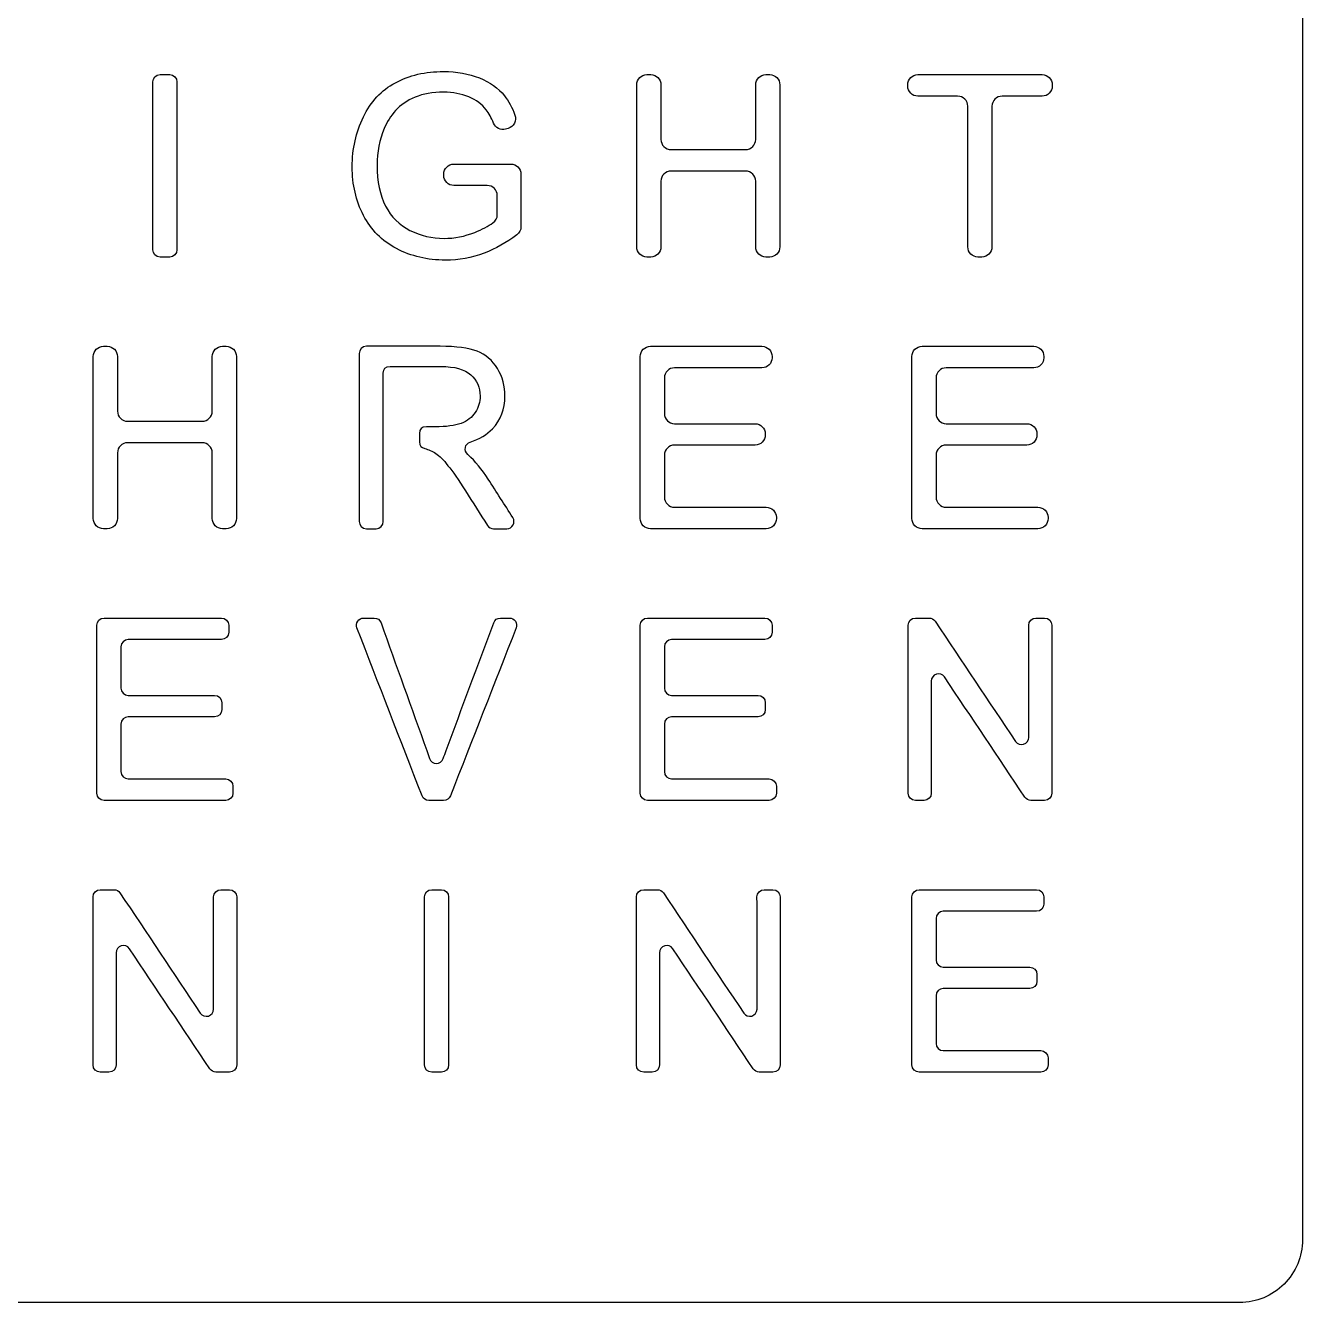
# Model space of a CAD drawing. Header units: millimetres. Extents: x 3434.5 to 3512.3, y -25.8 to 52.
# Drawn here: x 3473.44 to 3512.35, y -25.78 to 13.13 of the extents above; entities that cross this region are included whole.
import ezdxf

# ---------------------------------------------------------------- set-up
doc = ezdxf.new("R2010")
doc.units = ezdxf.units.MM
doc.layers.get('0').update_dxf_attribs({"linetype": 'CONTINUOUS'})

msp = doc.modelspace()

# ---------------------------------------------------------------- linework, layer by layer
msp.add_lwpolyline([(3510.438, -25.78), (3436.438, -25.78, -0.414214), (3434.527, -23.869), (3434.527, 50.131, -0.414214), (3436.438, 52.041), (3510.438, 52.041, -0.414214), (3512.348, 50.131), (3512.348, -23.869, -0.414214)], format="xyb", close=True)
for points in [[(3484.708, 11.389), (3485.133, 11.616), (3485.623, 11.73), (3486.176, 11.73)], [(3486.176, 11.73), (3486.578, 11.73), (3486.941, 11.665), (3487.266, 11.534)], [(3477.317, 11.414), (3477.317, 11.536), (3477.416, 11.635), (3477.538, 11.635)], [(3477.317, 6.297), (3477.317, 8.003), (3477.317, 9.709), (3477.317, 11.414)], [(3477.538, 11.635), (3477.635, 11.635), (3477.733, 11.635), (3477.831, 11.635)], [(3477.831, 11.635), (3477.952, 11.635), (3478.052, 11.536), (3478.052, 11.414)], [(3478.052, 11.414), (3478.052, 9.709), (3478.052, 8.003), (3478.052, 6.297)], [(3483.733, 10.344), (3483.958, 10.813), (3484.284, 11.162), (3484.708, 11.389)], [(3487.266, 11.534), (3487.591, 11.405), (3487.846, 11.224), (3488.03, 10.991)], [(3492.062, 11.326), (3492.062, 11.496), (3492.201, 11.635), (3492.371, 11.635)], [(3492.062, 6.386), (3492.062, 8.032), (3492.062, 9.679), (3492.062, 11.326)], [(3492.371, 11.635), (3492.411, 11.635), (3492.45, 11.635), (3492.489, 11.635)], [(3492.489, 11.635), (3492.659, 11.635), (3492.798, 11.496), (3492.798, 11.326)], [(3492.798, 11.326), (3492.798, 10.771), (3492.798, 10.216), (3492.798, 9.662)], [(3495.688, 11.326), (3495.688, 11.496), (3495.827, 11.635), (3495.997, 11.635)], [(3495.688, 9.662), (3495.688, 10.216), (3495.688, 10.771), (3495.688, 11.326)], [(3495.997, 11.635), (3496.036, 11.635), (3496.075, 11.635), (3496.114, 11.635)], [(3496.114, 11.635), (3496.285, 11.635), (3496.424, 11.496), (3496.424, 11.326)], [(3496.424, 11.326), (3496.424, 9.679), (3496.424, 8.032), (3496.424, 6.386)], [(3500.319, 11.326), (3500.319, 11.496), (3500.458, 11.635), (3500.629, 11.635)], [(3500.319, 11.289), (3500.319, 11.301), (3500.319, 11.313), (3500.319, 11.326)], [(3500.629, 10.979), (3500.458, 10.979), (3500.319, 11.118), (3500.319, 11.289)], [(3500.629, 11.635), (3501.891, 11.635), (3503.154, 11.635), (3504.416, 11.635)], [(3504.416, 11.635), (3504.586, 11.635), (3504.725, 11.496), (3504.725, 11.326)], [(3504.725, 11.289), (3504.725, 11.118), (3504.586, 10.979), (3504.416, 10.979)], [(3504.725, 11.326), (3504.725, 11.313), (3504.725, 11.301), (3504.725, 11.289)], [(3485.308, 10.947), (3485.062, 10.844), (3484.865, 10.71), (3484.714, 10.543)], [(3486.18, 11.101), (3485.844, 11.101), (3485.553, 11.049), (3485.308, 10.947)], [(3486.945, 10.955), (3486.716, 11.052), (3486.46, 11.101), (3486.18, 11.101)], [(3487.477, 10.566), (3487.354, 10.728), (3487.176, 10.858), (3486.945, 10.955)], [(3488.03, 10.991), (3488.158, 10.829), (3488.266, 10.633), (3488.352, 10.402)], [(3501.841, 10.979), (3501.437, 10.979), (3501.033, 10.979), (3500.629, 10.979)], [(3502.151, 10.67), (3502.151, 10.84), (3502.012, 10.979), (3501.841, 10.979)], [(3503.195, 10.979), (3503.025, 10.979), (3502.886, 10.84), (3502.886, 10.67)], [(3504.416, 10.979), (3504.009, 10.979), (3503.602, 10.979), (3503.195, 10.979)], [(3484.714, 10.543), (3484.564, 10.376), (3484.447, 10.193), (3484.363, 9.993)], [(3487.698, 10.159), (3487.633, 10.322), (3487.56, 10.458), (3487.477, 10.566)], [(3502.151, 6.386), (3502.151, 7.814), (3502.151, 9.242), (3502.151, 10.67)], [(3502.886, 10.67), (3502.886, 9.242), (3502.886, 7.814), (3502.886, 6.386)], [(3483.392, 8.829), (3483.392, 9.37), (3483.506, 9.875), (3483.733, 10.344)], [(3488.068, 9.975), (3487.915, 9.933), (3487.757, 10.012), (3487.698, 10.159)], [(3488.337, 10.153), (3488.296, 10.073), (3488.23, 10.02), (3488.144, 9.996)], [(3488.352, 10.402), (3488.383, 10.318), (3488.378, 10.234), (3488.337, 10.153)], [(3484.363, 9.993), (3484.222, 9.65), (3484.151, 9.277), (3484.151, 8.875)], [(3488.144, 9.996), (3488.118, 9.989), (3488.093, 9.982), (3488.068, 9.975)], [(3492.798, 9.662), (3492.798, 9.491), (3492.937, 9.352), (3493.108, 9.352)], [(3493.108, 9.352), (3493.865, 9.352), (3494.621, 9.352), (3495.378, 9.352)], [(3495.378, 9.352), (3495.548, 9.352), (3495.688, 9.491), (3495.688, 9.662)], [(3483.734, 7.346), (3483.506, 7.789), (3483.392, 8.283), (3483.392, 8.829)], [(3484.151, 8.875), (3484.151, 8.379), (3484.236, 7.965), (3484.407, 7.631)], [(3486.18, 8.599), (3486.18, 8.769), (3486.319, 8.908), (3486.489, 8.909)], [(3486.18, 8.567), (3486.18, 8.577), (3486.18, 8.588), (3486.18, 8.599)], [(3486.49, 8.257), (3486.319, 8.257), (3486.18, 8.396), (3486.18, 8.567)], [(3486.489, 8.909), (3487.068, 8.91), (3487.647, 8.91), (3488.225, 8.911)], [(3488.225, 8.911), (3488.31, 8.912), (3488.384, 8.881), (3488.444, 8.821)], [(3488.444, 8.821), (3488.504, 8.761), (3488.535, 8.687), (3488.535, 8.602)], [(3488.535, 8.602), (3488.535, 8.069), (3488.535, 7.535), (3488.535, 7.002)], [(3493.108, 8.696), (3492.937, 8.696), (3492.798, 8.557), (3492.798, 8.387)], [(3495.378, 8.696), (3494.621, 8.696), (3493.865, 8.696), (3493.108, 8.696)], [(3495.688, 8.387), (3495.688, 8.557), (3495.548, 8.696), (3495.378, 8.696)], [(3487.504, 8.257), (3487.166, 8.257), (3486.828, 8.257), (3486.49, 8.257)], [(3487.814, 7.948), (3487.814, 8.118), (3487.675, 8.257), (3487.504, 8.257)], [(3492.798, 8.387), (3492.798, 7.72), (3492.798, 7.053), (3492.798, 6.386)], [(3495.688, 6.386), (3495.688, 7.053), (3495.688, 7.72), (3495.688, 8.387)], [(3487.814, 7.371), (3487.814, 7.564), (3487.814, 7.756), (3487.814, 7.948)], [(3484.407, 7.631), (3484.578, 7.297), (3484.826, 7.05), (3485.153, 6.888)], [(3484.745, 6.332), (3484.298, 6.565), (3483.962, 6.905), (3483.734, 7.346)], [(3487.124, 6.829), (3487.351, 6.921), (3487.537, 7.017), (3487.682, 7.118)], [(3487.682, 7.118), (3487.767, 7.177), (3487.814, 7.267), (3487.814, 7.371)], [(3485.153, 6.888), (3485.479, 6.726), (3485.824, 6.644), (3486.191, 6.644)], [(3486.191, 6.644), (3486.51, 6.644), (3486.821, 6.706), (3487.124, 6.829)], [(3488.411, 6.754), (3488.089, 6.513), (3487.757, 6.328), (3487.416, 6.199)], [(3488.535, 7.002), (3488.535, 6.901), (3488.491, 6.814), (3488.411, 6.754)], [(3477.538, 6.076), (3477.416, 6.076), (3477.317, 6.175), (3477.317, 6.297)], [(3478.052, 6.297), (3478.052, 6.175), (3477.952, 6.076), (3477.831, 6.076)], [(3486.234, 5.982), (3485.687, 5.982), (3485.19, 6.098), (3484.745, 6.332)], [(3492.371, 6.076), (3492.201, 6.076), (3492.062, 6.215), (3492.062, 6.386)], [(3492.798, 6.386), (3492.798, 6.215), (3492.659, 6.076), (3492.489, 6.076)], [(3495.997, 6.076), (3495.827, 6.076), (3495.688, 6.215), (3495.688, 6.386)], [(3496.424, 6.386), (3496.424, 6.215), (3496.285, 6.076), (3496.114, 6.076)], [(3502.46, 6.076), (3502.29, 6.076), (3502.151, 6.215), (3502.151, 6.386)], [(3502.886, 6.386), (3502.886, 6.215), (3502.747, 6.076), (3502.576, 6.076)], [(3477.831, 6.076), (3477.733, 6.076), (3477.635, 6.076), (3477.538, 6.076)], [(3487.416, 6.199), (3487.032, 6.054), (3486.637, 5.982), (3486.234, 5.982)], [(3492.489, 6.076), (3492.45, 6.076), (3492.411, 6.076), (3492.371, 6.076)], [(3496.114, 6.076), (3496.075, 6.076), (3496.036, 6.076), (3495.997, 6.076)], [(3502.576, 6.076), (3502.538, 6.076), (3502.499, 6.076), (3502.46, 6.076)], [(3475.503, 3.046), (3475.503, 3.217), (3475.642, 3.356), (3475.813, 3.356)], [(3475.813, 3.356), (3475.852, 3.356), (3475.891, 3.356), (3475.93, 3.356)], [(3475.93, 3.356), (3476.1, 3.356), (3476.239, 3.217), (3476.239, 3.046)], [(3479.129, 3.046), (3479.129, 3.217), (3479.268, 3.356), (3479.438, 3.356)], [(3479.438, 3.356), (3479.477, 3.356), (3479.516, 3.356), (3479.555, 3.356)], [(3479.555, 3.356), (3479.726, 3.356), (3479.865, 3.217), (3479.865, 3.046)], [(3483.826, 3.356), (3483.704, 3.356), (3483.605, 3.257), (3483.605, 3.135)], [(3483.605, 3.135), (3483.605, 1.429), (3483.605, -0.277), (3483.605, -1.982)], [(3486.069, 3.356), (3485.321, 3.356), (3484.574, 3.356), (3483.826, 3.356)], [(3487.199, 3.206), (3486.942, 3.305), (3486.565, 3.356), (3486.069, 3.356)], [(3487.818, 2.678), (3487.663, 2.93), (3487.457, 3.106), (3487.199, 3.206)], [(3492.169, 3.046), (3492.169, 3.217), (3492.308, 3.356), (3492.478, 3.356)], [(3492.478, 3.356), (3493.612, 3.356), (3494.745, 3.356), (3495.878, 3.356)], [(3495.878, 3.356), (3496.049, 3.356), (3496.188, 3.217), (3496.188, 3.046)], [(3500.448, 3.046), (3500.448, 3.217), (3500.587, 3.356), (3500.758, 3.356)], [(3500.758, 3.356), (3501.891, 3.356), (3503.024, 3.356), (3504.158, 3.356)], [(3504.158, 3.356), (3504.328, 3.356), (3504.467, 3.217), (3504.467, 3.046)], [(3475.503, -1.894), (3475.503, -0.247), (3475.503, 1.4), (3475.503, 3.046)], [(3476.239, 3.046), (3476.239, 2.492), (3476.239, 1.937), (3476.239, 1.382)], [(3479.129, 1.382), (3479.129, 1.937), (3479.129, 2.492), (3479.129, 3.046)], [(3479.865, 3.046), (3479.865, 1.4), (3479.865, -0.247), (3479.865, -1.894)], [(3484.34, 2.534), (3484.34, 2.681), (3484.401, 2.741), (3484.547, 2.741)], [(3484.547, 2.741), (3485.064, 2.741), (3485.582, 2.741), (3486.099, 2.741)], [(3486.099, 2.741), (3486.512, 2.741), (3486.813, 2.657), (3487.004, 2.487)], [(3492.169, -1.894), (3492.169, -0.247), (3492.169, 1.4), (3492.169, 3.046)], [(3496.188, 3.009), (3496.188, 2.839), (3496.049, 2.7), (3495.878, 2.7)], [(3496.188, 3.046), (3496.188, 3.034), (3496.188, 3.021), (3496.188, 3.009)], [(3500.448, -1.894), (3500.448, -0.247), (3500.448, 1.4), (3500.448, 3.046)], [(3504.467, 3.009), (3504.467, 2.839), (3504.328, 2.7), (3504.158, 2.7)], [(3504.467, 3.046), (3504.467, 3.034), (3504.467, 3.021), (3504.467, 3.009)], [(3484.34, 0.902), (3484.34, 1.446), (3484.34, 1.99), (3484.34, 2.534)], [(3487.004, 2.487), (3487.195, 2.318), (3487.29, 2.102), (3487.29, 1.839)], [(3488.048, 1.839), (3488.048, 2.145), (3487.972, 2.424), (3487.818, 2.678)], [(3493.214, 2.7), (3493.043, 2.7), (3492.904, 2.561), (3492.904, 2.39)], [(3492.904, 2.39), (3492.904, 2.029), (3492.904, 1.668), (3492.904, 1.307)], [(3495.878, 2.7), (3494.99, 2.7), (3494.102, 2.7), (3493.214, 2.7)], [(3501.493, 2.7), (3501.322, 2.7), (3501.184, 2.561), (3501.184, 2.39)], [(3501.184, 2.39), (3501.184, 2.029), (3501.184, 1.668), (3501.184, 1.307)], [(3504.158, 2.7), (3503.27, 2.7), (3502.381, 2.7), (3501.493, 2.7)], [(3487.29, 1.839), (3487.29, 1.659), (3487.241, 1.494), (3487.142, 1.341)], [(3487.665, 0.842), (3487.922, 1.113), (3488.048, 1.444), (3488.048, 1.839)], [(3476.239, 1.382), (3476.239, 1.212), (3476.379, 1.073), (3476.549, 1.073)], [(3478.819, 1.073), (3478.989, 1.073), (3479.129, 1.212), (3479.129, 1.382)], [(3487.142, 1.341), (3487.044, 1.188), (3486.9, 1.077), (3486.71, 1.007)], [(3492.904, 1.307), (3492.904, 1.136), (3493.043, 0.998), (3493.214, 0.998)], [(3501.184, 1.307), (3501.184, 1.136), (3501.322, 0.998), (3501.493, 0.998)], [(3476.549, 1.073), (3477.306, 1.073), (3478.062, 1.073), (3478.819, 1.073)], [(3484.34, 0.265), (3484.34, 0.477), (3484.34, 0.69), (3484.34, 0.902)], [(3485.652, 0.902), (3485.506, 0.902), (3485.446, 0.841), (3485.446, 0.695)], [(3485.922, 0.902), (3485.832, 0.902), (3485.742, 0.902), (3485.652, 0.902)], [(3486.71, 1.007), (3486.521, 0.937), (3486.257, 0.902), (3485.922, 0.902)], [(3486.989, 0.438), (3487.273, 0.531), (3487.499, 0.666), (3487.665, 0.842)], [(3493.214, 0.998), (3494.032, 0.998), (3494.851, 0.998), (3495.67, 0.998)], [(3495.67, 0.998), (3495.84, 0.998), (3495.979, 0.858), (3495.979, 0.688)], [(3501.493, 0.998), (3502.312, 0.998), (3503.13, 0.998), (3503.949, 0.998)], [(3503.949, 0.998), (3504.12, 0.998), (3504.259, 0.858), (3504.259, 0.688)], [(3476.549, 0.417), (3476.379, 0.417), (3476.239, 0.277), (3476.239, 0.107)], [(3478.819, 0.417), (3478.062, 0.417), (3477.306, 0.417), (3476.549, 0.417)], [(3479.129, 0.107), (3479.129, 0.277), (3478.989, 0.417), (3478.819, 0.417)], [(3485.446, 0.695), (3485.446, 0.611), (3485.446, 0.526), (3485.446, 0.442)], [(3485.446, 0.442), (3485.446, 0.324), (3485.489, 0.269), (3485.604, 0.241)], [(3486.84, 0.272), (3486.857, 0.353), (3486.911, 0.413), (3486.989, 0.438)], [(3495.979, 0.655), (3495.979, 0.484), (3495.84, 0.345), (3495.67, 0.345)], [(3495.979, 0.688), (3495.979, 0.677), (3495.979, 0.666), (3495.979, 0.655)], [(3504.259, 0.655), (3504.259, 0.484), (3504.12, 0.345), (3503.949, 0.345)], [(3504.259, 0.688), (3504.259, 0.677), (3504.259, 0.666), (3504.259, 0.655)], [(3476.239, 0.107), (3476.239, -0.56), (3476.239, -1.227), (3476.239, -1.894)], [(3479.129, -1.894), (3479.129, -1.227), (3479.129, -0.56), (3479.129, 0.107)], [(3484.34, -1.982), (3484.34, -1.233), (3484.34, -0.484), (3484.34, 0.265)], [(3485.604, 0.241), (3485.717, 0.211), (3485.828, 0.161), (3485.938, 0.09)], [(3485.938, 0.09), (3486.049, 0.02), (3486.173, -0.104), (3486.311, -0.281)], [(3486.912, 0.062), (3486.85, 0.115), (3486.824, 0.192), (3486.84, 0.272)], [(3486.926, 0.049), (3486.922, 0.053), (3486.917, 0.058), (3486.912, 0.062)], [(3487.537, -0.69), (3487.344, -0.395), (3487.141, -0.148), (3486.926, 0.049)], [(3493.214, 0.345), (3493.043, 0.345), (3492.904, 0.206), (3492.904, 0.036)], [(3492.904, 0.036), (3492.904, -0.389), (3492.904, -0.813), (3492.904, -1.237)], [(3495.67, 0.345), (3494.851, 0.345), (3494.032, 0.345), (3493.214, 0.345)], [(3501.493, 0.345), (3501.322, 0.345), (3501.184, 0.206), (3501.184, 0.036)], [(3501.184, 0.036), (3501.184, -0.389), (3501.184, -0.813), (3501.184, -1.237)], [(3503.949, 0.345), (3503.13, 0.345), (3502.312, 0.345), (3501.493, 0.345)], [(3486.311, -0.281), (3486.451, -0.457), (3486.628, -0.713), (3486.843, -1.046)], [(3488.287, -1.863), (3488.037, -1.472), (3487.787, -1.081), (3487.537, -0.69)], [(3486.843, -1.046), (3487.067, -1.398), (3487.29, -1.749), (3487.513, -2.101)], [(3492.904, -1.237), (3492.904, -1.408), (3493.043, -1.547), (3493.214, -1.547)], [(3493.214, -1.547), (3494.145, -1.547), (3495.076, -1.547), (3496.008, -1.547)], [(3496.008, -1.547), (3496.178, -1.547), (3496.317, -1.686), (3496.317, -1.856)], [(3501.184, -1.237), (3501.184, -1.408), (3501.322, -1.547), (3501.493, -1.547)], [(3501.493, -1.547), (3502.424, -1.547), (3503.356, -1.547), (3504.287, -1.547)], [(3504.287, -1.547), (3504.457, -1.547), (3504.597, -1.686), (3504.597, -1.856)], [(3475.813, -2.203), (3475.642, -2.203), (3475.503, -2.064), (3475.503, -1.894)], [(3476.239, -1.894), (3476.239, -2.064), (3476.1, -2.203), (3475.93, -2.203)], [(3479.438, -2.203), (3479.268, -2.203), (3479.129, -2.064), (3479.129, -1.894)], [(3479.865, -1.894), (3479.865, -2.064), (3479.726, -2.203), (3479.555, -2.203)], [(3488.294, -2.088), (3488.334, -2.016), (3488.331, -1.933), (3488.287, -1.863)], [(3492.478, -2.203), (3492.308, -2.203), (3492.169, -2.064), (3492.169, -1.894)], [(3496.317, -1.894), (3496.317, -2.064), (3496.178, -2.203), (3496.008, -2.203)], [(3496.317, -1.856), (3496.317, -1.869), (3496.317, -1.881), (3496.317, -1.894)], [(3500.758, -2.203), (3500.587, -2.203), (3500.448, -2.064), (3500.448, -1.894)], [(3504.597, -1.894), (3504.597, -2.064), (3504.457, -2.203), (3504.287, -2.203)], [(3504.597, -1.856), (3504.597, -1.869), (3504.597, -1.881), (3504.597, -1.894)], [(3475.93, -2.203), (3475.891, -2.203), (3475.852, -2.203), (3475.813, -2.203)], [(3479.555, -2.203), (3479.516, -2.203), (3479.477, -2.203), (3479.438, -2.203)], [(3483.605, -1.982), (3483.605, -2.104), (3483.704, -2.203), (3483.826, -2.203)], [(3483.826, -2.203), (3483.924, -2.203), (3484.021, -2.203), (3484.119, -2.203)], [(3484.119, -2.203), (3484.241, -2.203), (3484.34, -2.104), (3484.34, -1.982)], [(3487.513, -2.101), (3487.555, -2.166), (3487.622, -2.203), (3487.7, -2.203)], [(3487.7, -2.203), (3487.833, -2.203), (3487.967, -2.203), (3488.1, -2.203)], [(3488.1, -2.203), (3488.183, -2.203), (3488.255, -2.161), (3488.294, -2.088)], [(3496.008, -2.203), (3494.831, -2.203), (3493.655, -2.203), (3492.478, -2.203)], [(3504.287, -2.203), (3503.111, -2.203), (3501.934, -2.203), (3500.758, -2.203)], [(3475.61, -5.144), (3475.61, -5.023), (3475.71, -4.923), (3475.831, -4.923)], [(3475.831, -4.923), (3477.023, -4.923), (3478.216, -4.923), (3479.408, -4.923)], [(3479.408, -4.923), (3479.53, -4.923), (3479.629, -5.023), (3479.629, -5.144)], [(3483.538, -5.224), (3483.511, -5.154), (3483.519, -5.081), (3483.562, -5.019)], [(3483.562, -5.019), (3483.604, -4.957), (3483.669, -4.923), (3483.744, -4.923)], [(3483.744, -4.923), (3483.85, -4.923), (3483.957, -4.923), (3484.063, -4.923)], [(3484.063, -4.923), (3484.158, -4.923), (3484.239, -4.98), (3484.271, -5.07)], [(3487.703, -5.067), (3487.735, -4.979), (3487.816, -4.923), (3487.91, -4.923)], [(3487.91, -4.923), (3488.001, -4.923), (3488.092, -4.923), (3488.183, -4.923)], [(3488.183, -4.923), (3488.258, -4.923), (3488.323, -4.957), (3488.365, -5.02)], [(3488.365, -5.02), (3488.408, -5.082), (3488.416, -5.155), (3488.389, -5.225)], [(3492.169, -5.144), (3492.169, -5.023), (3492.268, -4.923), (3492.39, -4.923)], [(3492.39, -4.923), (3493.582, -4.923), (3494.774, -4.923), (3495.967, -4.923)], [(3495.967, -4.923), (3496.088, -4.923), (3496.188, -5.023), (3496.188, -5.144)], [(3500.332, -5.144), (3500.332, -5.023), (3500.432, -4.923), (3500.553, -4.923)], [(3500.553, -4.923), (3500.692, -4.923), (3500.83, -4.923), (3500.969, -4.923)], [(3500.969, -4.923), (3501.045, -4.923), (3501.11, -4.958), (3501.153, -5.021)], [(3501.153, -5.021), (3501.969, -6.242), (3502.786, -7.462), (3503.602, -8.683)], [(3504.007, -5.144), (3504.007, -5.023), (3504.106, -4.923), (3504.228, -4.923)], [(3504.228, -4.923), (3504.316, -4.923), (3504.403, -4.923), (3504.491, -4.923)], [(3504.491, -4.923), (3504.613, -4.923), (3504.712, -5.023), (3504.712, -5.144)], [(3475.61, -10.261), (3475.61, -8.556), (3475.61, -6.85), (3475.61, -5.144)], [(3479.629, -5.359), (3479.629, -5.48), (3479.53, -5.58), (3479.408, -5.58)], [(3479.629, -5.144), (3479.629, -5.216), (3479.629, -5.287), (3479.629, -5.359)], [(3485.52, -10.341), (3484.859, -8.636), (3484.199, -6.93), (3483.538, -5.224)], [(3484.271, -5.07), (3484.735, -6.367), (3485.199, -7.664), (3485.663, -8.962)], [(3486.255, -8.962), (3486.737, -7.664), (3487.22, -6.366), (3487.703, -5.067)], [(3488.389, -5.225), (3487.721, -6.931), (3487.053, -8.636), (3486.384, -10.342)], [(3492.169, -10.261), (3492.169, -8.556), (3492.169, -6.85), (3492.169, -5.144)], [(3496.188, -5.359), (3496.188, -5.48), (3496.088, -5.58), (3495.967, -5.58)], [(3496.188, -5.144), (3496.188, -5.216), (3496.188, -5.287), (3496.188, -5.359)], [(3500.332, -10.261), (3500.332, -8.556), (3500.332, -6.85), (3500.332, -5.144)], [(3504.007, -8.56), (3504.007, -7.421), (3504.007, -6.283), (3504.007, -5.144)], [(3504.712, -5.144), (3504.712, -6.85), (3504.712, -8.556), (3504.712, -10.261)], [(3476.566, -5.58), (3476.445, -5.58), (3476.345, -5.679), (3476.345, -5.801)], [(3476.345, -5.801), (3476.345, -6.221), (3476.345, -6.64), (3476.345, -7.06)], [(3479.408, -5.58), (3478.461, -5.58), (3477.513, -5.58), (3476.566, -5.58)], [(3493.125, -5.58), (3493.003, -5.58), (3492.904, -5.679), (3492.904, -5.801)], [(3492.904, -5.801), (3492.904, -6.221), (3492.904, -6.64), (3492.904, -7.06)], [(3495.967, -5.58), (3495.02, -5.58), (3494.072, -5.58), (3493.125, -5.58)], [(3501.194, -6.631), (3501.1, -6.66), (3501.038, -6.744), (3501.038, -6.843)], [(3501.038, -6.843), (3501.038, -7.982), (3501.038, -9.122), (3501.038, -10.261)], [(3501.442, -6.72), (3501.388, -6.638), (3501.289, -6.602), (3501.194, -6.631)], [(3503.892, -10.385), (3503.076, -9.163), (3502.259, -7.941), (3501.442, -6.72)], [(3476.345, -7.06), (3476.345, -7.182), (3476.445, -7.282), (3476.566, -7.282)], [(3476.566, -7.282), (3477.444, -7.282), (3478.322, -7.282), (3479.2, -7.282)], [(3479.2, -7.282), (3479.321, -7.282), (3479.421, -7.381), (3479.421, -7.503)], [(3492.904, -7.06), (3492.904, -7.182), (3493.003, -7.282), (3493.125, -7.282)], [(3493.125, -7.282), (3494.003, -7.282), (3494.881, -7.282), (3495.758, -7.282)], [(3495.758, -7.282), (3495.88, -7.282), (3495.979, -7.381), (3495.979, -7.503)], [(3479.421, -7.713), (3479.421, -7.835), (3479.321, -7.934), (3479.2, -7.934)], [(3479.421, -7.503), (3479.421, -7.573), (3479.421, -7.643), (3479.421, -7.713)], [(3495.979, -7.713), (3495.979, -7.835), (3495.88, -7.934), (3495.758, -7.934)], [(3495.979, -7.503), (3495.979, -7.573), (3495.979, -7.643), (3495.979, -7.713)], [(3476.566, -7.934), (3476.445, -7.934), (3476.345, -8.033), (3476.345, -8.155)], [(3476.345, -8.155), (3476.345, -8.638), (3476.345, -9.122), (3476.345, -9.605)], [(3479.2, -7.934), (3478.322, -7.934), (3477.444, -7.934), (3476.566, -7.934)], [(3493.125, -7.934), (3493.003, -7.934), (3492.904, -8.033), (3492.904, -8.155)], [(3492.904, -8.155), (3492.904, -8.638), (3492.904, -9.122), (3492.904, -9.605)], [(3495.758, -7.934), (3494.881, -7.934), (3494.003, -7.934), (3493.125, -7.934)], [(3503.85, -8.771), (3503.945, -8.742), (3504.007, -8.658), (3504.007, -8.56)], [(3503.602, -8.683), (3503.657, -8.765), (3503.756, -8.8), (3503.85, -8.771)], [(3485.663, -8.962), (3485.692, -9.044), (3485.721, -9.125), (3485.748, -9.204)], [(3485.748, -9.204), (3485.779, -9.296), (3485.861, -9.354), (3485.957, -9.354)], [(3485.957, -9.354), (3486.053, -9.354), (3486.135, -9.297), (3486.166, -9.206)], [(3486.166, -9.206), (3486.195, -9.125), (3486.224, -9.043), (3486.255, -8.962)], [(3476.345, -9.605), (3476.345, -9.727), (3476.445, -9.826), (3476.566, -9.826)], [(3492.904, -9.605), (3492.904, -9.727), (3493.003, -9.826), (3493.125, -9.826)], [(3476.566, -9.826), (3477.557, -9.826), (3478.547, -9.826), (3479.537, -9.826)], [(3479.537, -9.826), (3479.659, -9.826), (3479.758, -9.926), (3479.758, -10.047)], [(3479.758, -10.047), (3479.758, -10.119), (3479.758, -10.19), (3479.758, -10.261)], [(3493.125, -9.826), (3494.116, -9.826), (3495.106, -9.826), (3496.096, -9.826)], [(3496.096, -9.826), (3496.218, -9.826), (3496.317, -9.926), (3496.317, -10.047)], [(3496.317, -10.047), (3496.317, -10.119), (3496.317, -10.19), (3496.317, -10.261)], [(3475.831, -10.483), (3475.71, -10.483), (3475.61, -10.383), (3475.61, -10.261)], [(3479.537, -10.483), (3478.302, -10.483), (3477.067, -10.483), (3475.831, -10.483)], [(3479.758, -10.261), (3479.758, -10.383), (3479.659, -10.483), (3479.537, -10.483)], [(3485.726, -10.483), (3485.633, -10.483), (3485.554, -10.428), (3485.52, -10.341)], [(3486.179, -10.483), (3486.028, -10.483), (3485.877, -10.483), (3485.726, -10.483)], [(3486.384, -10.342), (3486.351, -10.429), (3486.272, -10.483), (3486.179, -10.483)], [(3492.39, -10.483), (3492.268, -10.483), (3492.169, -10.383), (3492.169, -10.261)], [(3496.096, -10.483), (3494.861, -10.483), (3493.625, -10.483), (3492.39, -10.483)], [(3496.317, -10.261), (3496.317, -10.383), (3496.218, -10.483), (3496.096, -10.483)], [(3500.553, -10.483), (3500.432, -10.483), (3500.332, -10.383), (3500.332, -10.261)], [(3500.817, -10.483), (3500.729, -10.483), (3500.641, -10.483), (3500.553, -10.483)], [(3501.038, -10.261), (3501.038, -10.383), (3500.938, -10.483), (3500.817, -10.483)], [(3504.076, -10.483), (3504, -10.483), (3503.934, -10.448), (3503.892, -10.385)], [(3504.491, -10.483), (3504.353, -10.483), (3504.214, -10.483), (3504.076, -10.483)], [(3504.712, -10.261), (3504.712, -10.383), (3504.613, -10.483), (3504.491, -10.483)], [(3475.494, -13.424), (3475.494, -13.302), (3475.594, -13.203), (3475.715, -13.203)], [(3475.715, -13.203), (3475.854, -13.203), (3475.992, -13.203), (3476.131, -13.203)], [(3476.131, -13.203), (3476.207, -13.203), (3476.272, -13.238), (3476.315, -13.301)], [(3479.169, -13.424), (3479.169, -13.302), (3479.268, -13.203), (3479.39, -13.203)], [(3479.39, -13.203), (3479.478, -13.203), (3479.566, -13.203), (3479.653, -13.203)], [(3479.653, -13.203), (3479.775, -13.203), (3479.874, -13.302), (3479.874, -13.424)], [(3485.596, -13.424), (3485.596, -13.302), (3485.695, -13.203), (3485.817, -13.203)], [(3485.817, -13.203), (3485.915, -13.203), (3486.012, -13.203), (3486.11, -13.203)], [(3486.11, -13.203), (3486.232, -13.203), (3486.331, -13.302), (3486.331, -13.424)], [(3492.053, -13.424), (3492.053, -13.302), (3492.152, -13.203), (3492.274, -13.203)], [(3492.274, -13.203), (3492.412, -13.203), (3492.551, -13.203), (3492.69, -13.203)], [(3492.69, -13.203), (3492.766, -13.203), (3492.831, -13.238), (3492.873, -13.301)], [(3495.727, -13.424), (3495.727, -13.302), (3495.827, -13.203), (3495.948, -13.203)], [(3495.948, -13.203), (3496.036, -13.203), (3496.124, -13.203), (3496.212, -13.203)], [(3496.212, -13.203), (3496.333, -13.203), (3496.433, -13.302), (3496.433, -13.424)], [(3500.448, -13.424), (3500.448, -13.302), (3500.548, -13.203), (3500.67, -13.203)], [(3500.67, -13.203), (3501.862, -13.203), (3503.054, -13.203), (3504.246, -13.203)], [(3504.246, -13.203), (3504.368, -13.203), (3504.467, -13.302), (3504.467, -13.424)], [(3475.494, -18.541), (3475.494, -16.835), (3475.494, -15.13), (3475.494, -13.424)], [(3476.315, -13.301), (3477.131, -14.521), (3477.948, -15.742), (3478.764, -16.962)], [(3479.169, -16.84), (3479.169, -15.701), (3479.169, -14.563), (3479.169, -13.424)], [(3479.874, -13.424), (3479.874, -15.13), (3479.874, -16.835), (3479.874, -18.541)], [(3485.596, -18.541), (3485.596, -16.835), (3485.596, -15.13), (3485.596, -13.424)], [(3486.331, -13.424), (3486.331, -15.13), (3486.331, -16.835), (3486.331, -18.541)], [(3492.053, -18.541), (3492.053, -16.835), (3492.053, -15.13), (3492.053, -13.424)], [(3492.873, -13.301), (3493.69, -14.521), (3494.506, -15.742), (3495.323, -16.962)], [(3495.728, -16.84), (3495.728, -15.701), (3495.728, -14.563), (3495.727, -13.424)], [(3496.433, -13.424), (3496.433, -15.13), (3496.433, -16.835), (3496.433, -18.541)], [(3500.448, -18.541), (3500.448, -16.835), (3500.448, -15.13), (3500.448, -13.424)], [(3504.467, -13.424), (3504.467, -13.495), (3504.467, -13.567), (3504.467, -13.638)], [(3501.405, -13.859), (3501.283, -13.859), (3501.184, -13.959), (3501.184, -14.081)], [(3504.246, -13.859), (3503.299, -13.859), (3502.352, -13.859), (3501.405, -13.859)], [(3504.467, -13.638), (3504.467, -13.76), (3504.368, -13.859), (3504.246, -13.859)], [(3501.184, -14.081), (3501.184, -14.5), (3501.184, -14.92), (3501.184, -15.34)], [(3476.356, -14.911), (3476.262, -14.94), (3476.199, -15.024), (3476.199, -15.123)], [(3476.199, -15.123), (3476.199, -16.262), (3476.199, -17.402), (3476.199, -18.541)], [(3476.604, -15), (3476.549, -14.917), (3476.451, -14.882), (3476.356, -14.911)], [(3479.054, -18.664), (3478.238, -17.443), (3477.421, -16.221), (3476.604, -15)], [(3492.915, -14.911), (3492.82, -14.94), (3492.758, -15.024), (3492.758, -15.123)], [(3492.758, -15.123), (3492.758, -16.262), (3492.758, -17.402), (3492.758, -18.541)], [(3493.163, -15), (3493.108, -14.917), (3493.01, -14.882), (3492.915, -14.911)], [(3495.613, -18.664), (3494.796, -17.443), (3493.98, -16.221), (3493.163, -15)], [(3501.184, -15.34), (3501.184, -15.462), (3501.283, -15.562), (3501.405, -15.562)], [(3501.405, -15.562), (3502.282, -15.561), (3503.16, -15.561), (3504.038, -15.561)], [(3504.038, -15.561), (3504.16, -15.561), (3504.259, -15.661), (3504.259, -15.782)], [(3504.259, -15.782), (3504.259, -15.852), (3504.259, -15.922), (3504.259, -15.992)], [(3501.405, -16.214), (3501.283, -16.214), (3501.184, -16.313), (3501.184, -16.435)], [(3504.038, -16.214), (3503.16, -16.214), (3502.282, -16.214), (3501.405, -16.214)], [(3504.259, -15.992), (3504.259, -16.114), (3504.16, -16.214), (3504.038, -16.214)], [(3501.184, -16.435), (3501.184, -16.918), (3501.184, -17.402), (3501.184, -17.885)], [(3478.764, -16.962), (3478.819, -17.045), (3478.917, -17.08), (3479.012, -17.051)], [(3479.012, -17.051), (3479.107, -17.022), (3479.169, -16.938), (3479.169, -16.84)], [(3495.323, -16.962), (3495.378, -17.045), (3495.476, -17.08), (3495.571, -17.051)], [(3495.571, -17.051), (3495.665, -17.022), (3495.728, -16.938), (3495.728, -16.84)], [(3501.184, -17.885), (3501.184, -18.006), (3501.283, -18.106), (3501.405, -18.106)], [(3501.405, -18.106), (3502.395, -18.106), (3503.385, -18.106), (3504.376, -18.106)], [(3504.376, -18.106), (3504.497, -18.106), (3504.597, -18.206), (3504.597, -18.327)], [(3475.715, -18.762), (3475.594, -18.762), (3475.494, -18.663), (3475.494, -18.541)], [(3476.199, -18.541), (3476.199, -18.663), (3476.1, -18.762), (3475.979, -18.762)], [(3479.238, -18.762), (3479.162, -18.762), (3479.096, -18.727), (3479.054, -18.664)], [(3479.874, -18.541), (3479.874, -18.663), (3479.775, -18.762), (3479.653, -18.762)], [(3485.817, -18.762), (3485.695, -18.762), (3485.596, -18.663), (3485.596, -18.541)], [(3486.331, -18.541), (3486.331, -18.663), (3486.232, -18.762), (3486.11, -18.762)], [(3492.274, -18.762), (3492.152, -18.762), (3492.053, -18.663), (3492.053, -18.541)], [(3492.758, -18.541), (3492.758, -18.663), (3492.659, -18.762), (3492.537, -18.762)], [(3495.797, -18.762), (3495.72, -18.762), (3495.655, -18.727), (3495.613, -18.664)], [(3496.433, -18.541), (3496.433, -18.663), (3496.333, -18.762), (3496.212, -18.762)], [(3500.67, -18.762), (3500.548, -18.762), (3500.448, -18.663), (3500.448, -18.541)], [(3504.597, -18.541), (3504.597, -18.663), (3504.497, -18.762), (3504.376, -18.762)], [(3504.597, -18.327), (3504.597, -18.398), (3504.597, -18.47), (3504.597, -18.541)], [(3475.979, -18.762), (3475.891, -18.762), (3475.803, -18.762), (3475.715, -18.762)], [(3479.653, -18.762), (3479.515, -18.762), (3479.376, -18.762), (3479.238, -18.762)], [(3486.11, -18.762), (3486.012, -18.762), (3485.915, -18.762), (3485.817, -18.762)], [(3492.537, -18.762), (3492.449, -18.762), (3492.362, -18.762), (3492.274, -18.762)], [(3496.212, -18.762), (3496.073, -18.762), (3495.935, -18.762), (3495.797, -18.762)], [(3504.376, -18.762), (3503.14, -18.762), (3501.905, -18.762), (3500.67, -18.762)]]:
    msp.add_open_spline(points, degree=3)

doc.saveas('drawing.dxf')
